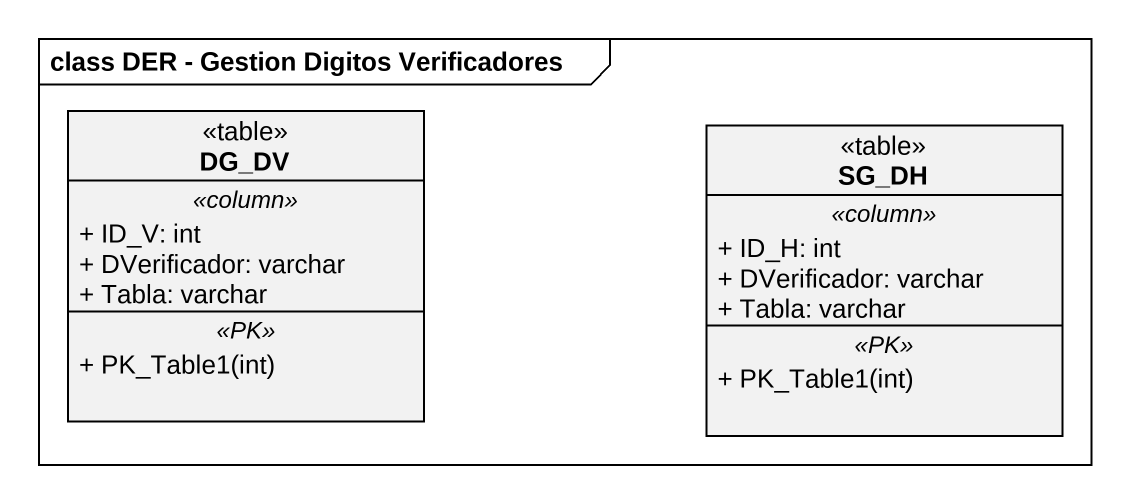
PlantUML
@startuml
mainframe class DER - Gestion Digitos Verificadores
hide circle
hide empty members
skinparam classAttributeIconSize 0
class DG_DV <<table>> {
  .. <<column>> ..
  + ID_V: int
  + DVerificador: varchar
  + Tabla: varchar
  .. <<PK>> ..
  + PK_Table1(int)
}
class SG_DH <<table>> {
  .. <<column>> ..
  + ID_H: int
  + DVerificador: varchar
  + Tabla: varchar
  .. <<PK>> ..
  + PK_Table1(int)
}
@enduml
